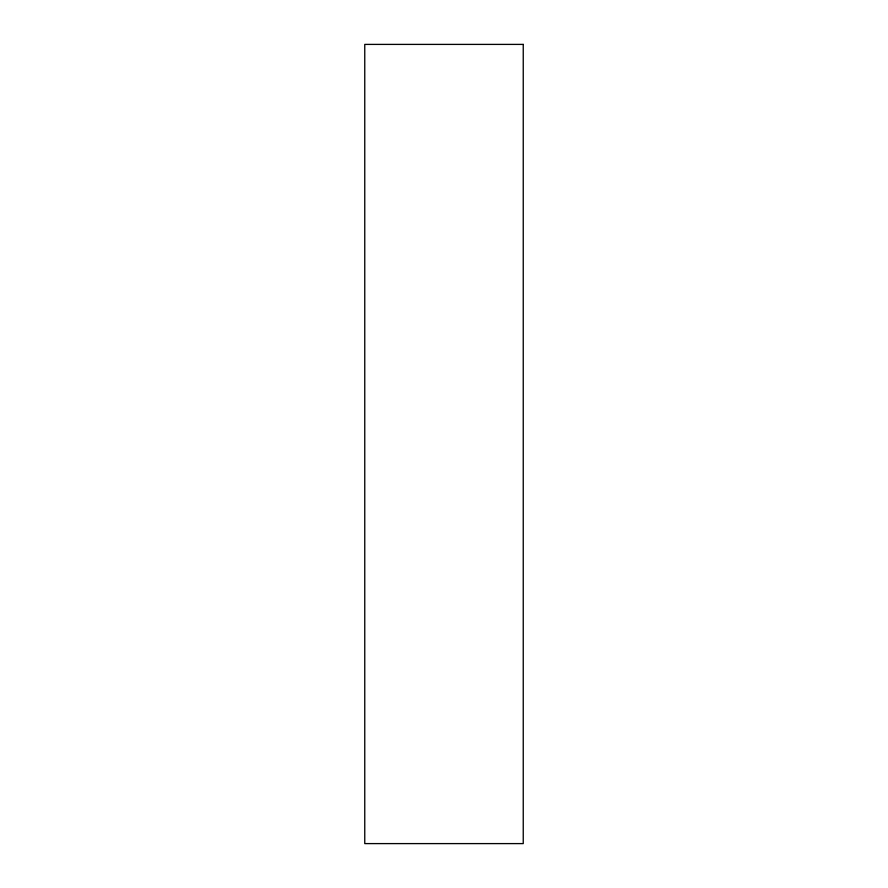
<?xml version="1.0" encoding="UTF-8"?>
<svg xmlns="http://www.w3.org/2000/svg" width="888" height="888" viewBox="0 0 888 888"><rect width="100%" height="100%" fill="white"/><g stroke="black" fill="none" stroke-linecap="round" stroke-linejoin="round"><path stroke-width="1.33" d="M523.243 44.4L364.757 44.4L364.757 843.6L523.243 843.6L523.243 44.4"/></g></svg>
